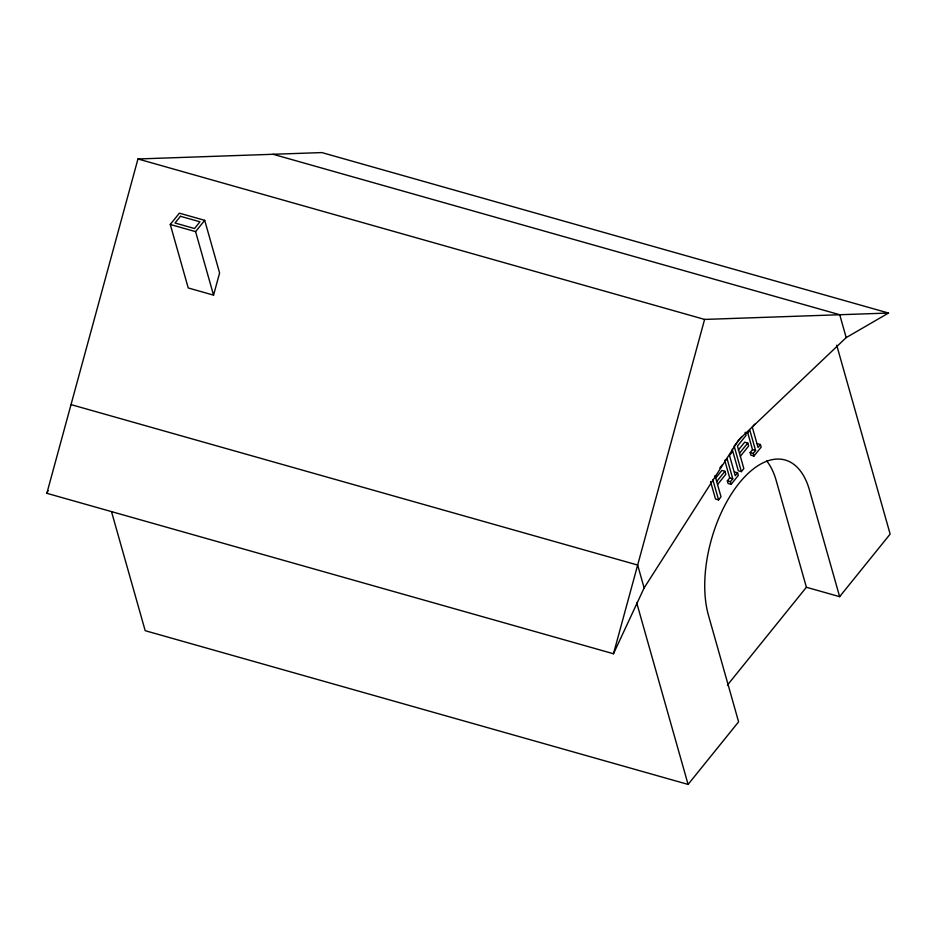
<?xml version="1.0" encoding="UTF-8"?>
<svg xmlns="http://www.w3.org/2000/svg" width="937" height="937" viewBox="0 0 937 937"><rect width="100%" height="100%" fill="white"/><g stroke="black" fill="none" stroke-linecap="round" stroke-linejoin="round"><path stroke-width="1.41" d="M46.85 493.307L137.962 158.974L321.883 152.579L888.522 313.04L846.193 337.601L738.696 439.898L644.129 587.932L613.489 653.757L46.85 493.307L48.08 490.672M213.554 295.132L219.598 272.96L204.711 220.336L179.389 213.167L170.265 224.47L188.232 287.964L213.554 295.132L195.587 231.638L204.711 220.336M613.489 653.757L704.601 319.423L888.522 313.04M741.835 436.583L734.151 446.094L741.378 471.639L738.309 470.772L732.219 449.256M724.652 461.391L727.018 458.451L732.769 478.784L730.403 481.712L731.141 484.324L728.072 483.457L727.335 480.845L729.7 477.917L724.711 460.301M731.844 452.466L729.478 455.405L735.229 475.727L737.595 472.798L734.526 471.932M754.66 424.203L752.294 427.131L758.045 447.464L760.411 444.536L757.342 443.658M719.827 467.914L722.415 464.705M715.458 478.385L721.888 470.421L724.957 471.288L725.812 474.309L717.543 484.546M738.274 450.123L744.704 442.159L747.773 443.025L748.628 446.047L740.359 456.284M716.688 481.536L724.957 471.288M739.504 453.262L747.773 443.025M760.411 444.536L761.149 447.136L753.957 456.061L750.888 455.183L750.15 452.583L752.516 449.655L747.527 432.027M753.957 456.061L753.219 453.449L755.585 450.521L749.834 430.188L747.468 433.128L745.419 432.543M710.539 481.559L715.493 499.034L718.562 499.901L721.021 496.856L714.99 475.527M731.141 484.324L738.333 475.41L737.595 472.798M741.378 471.639L743.837 468.582L737.466 446.059L746.098 435.365L745.243 432.355M727.405 685.111L806.394 587.265L776.223 480.634A96.253 49.321 -74.2 0 0 766.759 461.004M111.538 511.754L145.188 630.683L688.086 784.421L738.602 721.83L708.431 615.211A96.253 49.321 -74.2 0 1 739.258 483.047A96.253 49.321 -74.2 0 1 809.463 490.051L839.634 596.67L806.394 587.265M839.634 596.67L890.15 534.09L836.706 345.214M273.089 154.277L839.728 314.738L846.193 337.601M137.962 158.974L704.601 319.423M170.265 224.47L195.587 231.638M752.516 449.655L755.585 450.521M750.15 452.583L753.219 453.449M729.7 477.917L732.769 478.784M727.335 480.845L730.403 481.712M71.025 404.608L637.664 565.058L644.129 587.932M712.858 479.744L718.562 499.901M636.621 602.538L688.086 784.421M180.443 216.283L175.02 223.006L194.533 228.523L199.956 221.8L180.443 216.283"/></g></svg>
